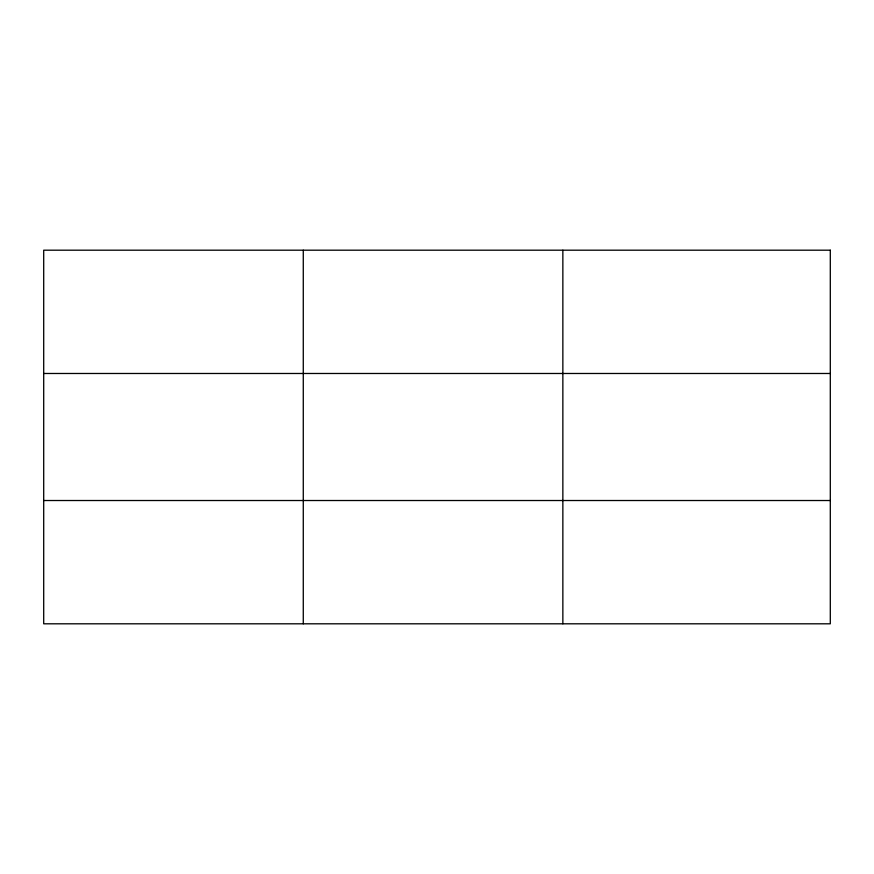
<?xml version="1.0" encoding="UTF-8"?>
<svg xmlns="http://www.w3.org/2000/svg" width="874" height="874" viewBox="0 0 874 874"><rect width="100%" height="100%" fill="white"/><g stroke="black" fill="none" stroke-linecap="round" stroke-linejoin="round"><path stroke-width="1.31" d="M303.278 623.807L303.278 250.193M562.856 623.807L562.856 250.193M43.7 373.482L830.3 373.482M43.7 500.518L830.3 500.518M830.3 250.193L830.3 623.807L43.7 623.807L43.7 250.193L830.3 250.193"/></g></svg>
